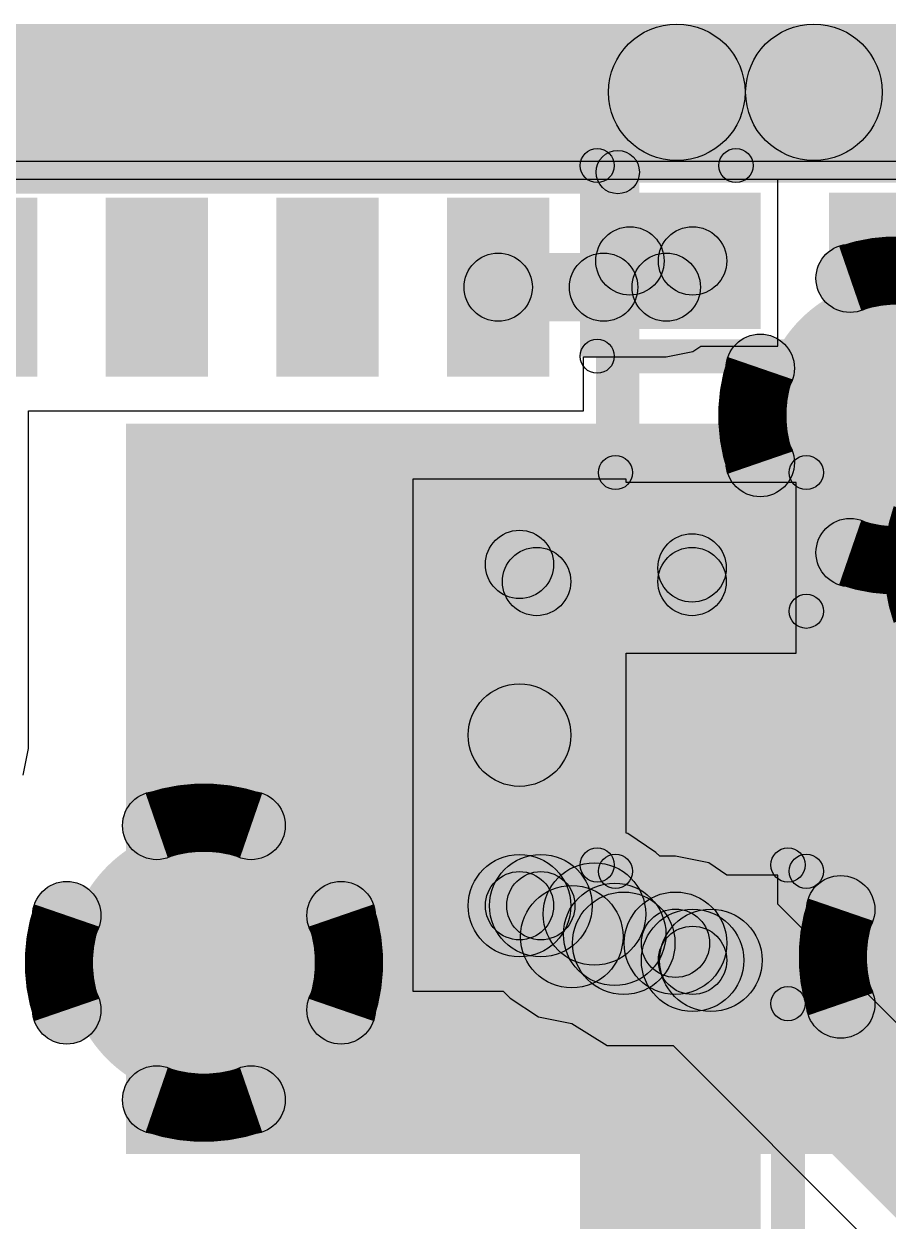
# Model space of a CAD drawing. Header units: millimetres. Extents: x -1.43 to 1.09, y -0.91 to 0.99.
# Drawn here: x -0.2151 to -0.1154, y -0.4002 to -0.2621 of the extents above; entities that cross this region are included whole.
import ezdxf

# ---------------------------------------------------------------- set-up
doc = ezdxf.new("R2010")
doc.units = ezdxf.units.MM
doc.header["$MEASUREMENT"] = 0
for name, color, linetype in [('BottomLayer', 5, 'Continuous'), ('InternalPlane1', 76, 'Continuous'), ('InternalPlane2', 16, 'Continuous'), ('TopLayer', 1, 'Continuous'), ('TopOverlay', 2, 'Continuous'), ('TopPaste', 8, 'Continuous'), ('TopSolder', 216, 'Continuous'), ('ViaHoleLayer', 16, 'Continuous')]:
    doc.layers.add(name, color=color, linetype=linetype)

# ---------------------------------------------------------------- blocks, each defined once
blk = doc.blocks.new('BNO055_5')
at = {"layer": 'TopLayer'}
for points in [[(-0.09929, 0.03417), (-0.09929, 0.02236), (-0.11602, 0.02236), (-0.11602, 0.03417)], [(-0.09929, 0.01449), (-0.09929, 0.00268), (-0.11602, 0.00268), (-0.11602, 0.01449)], [(-0.09929, -0.0052), (-0.09929, -0.01701), (-0.11602, -0.01701), (-0.11602, -0.0052)], [(-0.09929, -0.02488), (-0.09929, -0.03669), (-0.11602, -0.03669), (-0.11602, -0.02488)], [(-0.09929, -0.07311), (-0.1111, -0.07311), (-0.1111, -0.05244), (-0.09929, -0.05244)], [(-0.07961, -0.07311), (-0.09142, -0.07311), (-0.09142, -0.05244), (-0.07961, -0.05244)], [(-0.05992, -0.07311), (-0.07173, -0.07311), (-0.07173, -0.05244), (-0.05992, -0.05244)], [(-0.04024, -0.07311), (-0.05205, -0.07311), (-0.05205, -0.05244), (-0.04024, -0.05244)]]:
    blk.add_hatch(color=1, dxfattribs=at).paths.add_polyline_path(points)
at = {"layer": 'TopOverlay'}
for points in [[(-0.12148, 0.07354), (-0.11648, 0.07354), (-0.11648, -0.07606), (-0.12148, -0.07606)], [(0.08575, -0.07356), (0.08575, -0.07856), (-0.11898, -0.07856), (-0.11898, -0.07356)]]:
    blk.add_hatch(color=2, dxfattribs=at).paths.add_polyline_path(points)
h = blk.add_hatch(color=2, dxfattribs=at)
edge = h.paths.add_edge_path()
edge.add_arc((-0.11898, -0.07606), 0.0025, 0, 360)
h = blk.add_hatch(color=2, dxfattribs=at)
edge = h.paths.add_edge_path()
edge.add_arc((-0.11898, -0.07606), 0.0025, 0, 360)
at = {"layer": 'TopPaste'}
for points in [[(-0.09929, 0.03417), (-0.09929, 0.02236), (-0.11602, 0.02236), (-0.11602, 0.03417)], [(-0.09929, 0.01449), (-0.09929, 0.00268), (-0.11602, 0.00268), (-0.11602, 0.01449)], [(-0.09929, -0.0052), (-0.09929, -0.01701), (-0.11602, -0.01701), (-0.11602, -0.0052)], [(-0.09929, -0.02488), (-0.09929, -0.03669), (-0.11602, -0.03669), (-0.11602, -0.02488)], [(-0.09929, -0.07311), (-0.1111, -0.07311), (-0.1111, -0.05244), (-0.09929, -0.05244)], [(-0.07961, -0.07311), (-0.09142, -0.07311), (-0.09142, -0.05244), (-0.07961, -0.05244)], [(-0.05992, -0.07311), (-0.07173, -0.07311), (-0.07173, -0.05244), (-0.05992, -0.05244)], [(-0.04024, -0.07311), (-0.05205, -0.07311), (-0.05205, -0.05244), (-0.04024, -0.05244)]]:
    blk.add_hatch(color=8, dxfattribs=at).paths.add_polyline_path(points)
at = {"layer": 'TopSolder'}
for points in [[(-0.09929, 0.03417), (-0.09929, 0.02236), (-0.11602, 0.02236), (-0.11602, 0.03417)], [(-0.09929, 0.01449), (-0.09929, 0.00268), (-0.11602, 0.00268), (-0.11602, 0.01449)], [(-0.09929, -0.0052), (-0.09929, -0.01701), (-0.11602, -0.01701), (-0.11602, -0.0052)], [(-0.09929, -0.02488), (-0.09929, -0.03669), (-0.11602, -0.03669), (-0.11602, -0.02488)], [(-0.09929, -0.07311), (-0.1111, -0.07311), (-0.1111, -0.05244), (-0.09929, -0.05244)], [(-0.07961, -0.07311), (-0.09142, -0.07311), (-0.09142, -0.05244), (-0.07961, -0.05244)], [(-0.05992, -0.07311), (-0.07173, -0.07311), (-0.07173, -0.05244), (-0.05992, -0.05244)], [(-0.04024, -0.07311), (-0.05205, -0.07311), (-0.05205, -0.05244), (-0.04024, -0.05244)]]:
    blk.add_hatch(color=216, dxfattribs=at).paths.add_polyline_path(points)
at = {"layer": 'TopOverlay'}
blk.add_circle((-0.11898, -0.07606), 0.0025, dxfattribs=at)
blk.add_circle((-0.11898, -0.07606), 0.0025, dxfattribs=at)
blk = doc.blocks.new('PASSIVE__0201__0603__6')
at = {"layer": 'TopLayer'}
for points in [[(-0.00591, 0.00591), (0.00591, 0.00591), (0.00591, -0.00591), (-0.00591, -0.00591)], [(0.01772, 0.00591), (0.02953, 0.00591), (0.02953, -0.00591), (0.01772, -0.00591)]]:
    blk.add_hatch(color=1, dxfattribs=at).paths.add_polyline_path(points)
at = {"layer": 'TopOverlay'}
h = blk.add_hatch(color=2, dxfattribs=at)
edge = h.paths.add_edge_path()
edge.add_arc((-0.011, 0.011), 0.00197, 0, 360)
h = blk.add_hatch(color=2, dxfattribs=at)
edge = h.paths.add_edge_path()
edge.add_arc((-0.011, 0.011), 0.00197, 0, 360)
for points in [[(-0.011, 0.00903), (-0.011, 0.01297), (0.005, 0.01297), (0.005, 0.00903)], [(0.005, 0.00903), (0.005, 0.01297), (0.035, 0.01297), (0.035, 0.00903)], [(-0.00903, -0.011), (-0.01297, -0.011), (-0.01297, 0.011), (-0.00903, 0.011)], [(0.03697, -0.011), (0.03303, -0.011), (0.03303, 0.011), (0.03697, 0.011)], [(-0.011, -0.01297), (-0.011, -0.00903), (0.035, -0.00903), (0.035, -0.01297)]]:
    blk.add_hatch(color=2, dxfattribs=at).paths.add_polyline_path(points)
h = blk.add_hatch(color=2, dxfattribs=at)
edge = h.paths.add_edge_path()
edge.add_arc((0.005, 0.011), 0.00197, 0, 360)
h = blk.add_hatch(color=2, dxfattribs=at)
edge = h.paths.add_edge_path()
edge.add_arc((0.005, 0.011), 0.00197, 0, 360)
h = blk.add_hatch(color=2, dxfattribs=at)
edge = h.paths.add_edge_path()
edge.add_arc((0.035, 0.011), 0.00197, 0, 360)
h = blk.add_hatch(color=2, dxfattribs=at)
edge = h.paths.add_edge_path()
edge.add_arc((0.035, 0.011), 0.00197, 0, 360)
h = blk.add_hatch(color=2, dxfattribs=at)
edge = h.paths.add_edge_path()
edge.add_arc((-0.011, -0.011), 0.00197, 0, 360)
h = blk.add_hatch(color=2, dxfattribs=at)
edge = h.paths.add_edge_path()
edge.add_arc((-0.011, -0.011), 0.00197, 0, 360)
h = blk.add_hatch(color=2, dxfattribs=at)
edge = h.paths.add_edge_path()
edge.add_arc((0.035, -0.011), 0.00197, 0, 360)
h = blk.add_hatch(color=2, dxfattribs=at)
edge = h.paths.add_edge_path()
edge.add_arc((0.035, -0.011), 0.00197, 0, 360)
at = {"layer": 'TopPaste'}
for points in [[(-0.00591, 0.00591), (0.00591, 0.00591), (0.00591, -0.00591), (-0.00591, -0.00591)], [(0.01772, 0.00591), (0.02953, 0.00591), (0.02953, -0.00591), (0.01772, -0.00591)]]:
    blk.add_hatch(color=8, dxfattribs=at).paths.add_polyline_path(points)
at = {"layer": 'TopSolder'}
for points in [[(-0.00787, 0.00787), (0.00787, 0.00787), (0.00787, -0.00787), (-0.00787, -0.00787)], [(0.01575, 0.00787), (0.0315, 0.00787), (0.0315, -0.00787), (0.01575, -0.00787)]]:
    blk.add_hatch(color=216, dxfattribs=at).paths.add_polyline_path(points)
at = {"layer": 'TopOverlay'}
for centre in [(-0.011, 0.011), (-0.011, 0.011), (0.005, 0.011), (0.005, 0.011), (0.035, 0.011), (0.035, 0.011), (-0.011, -0.011), (-0.011, -0.011), (0.035, -0.011), (0.035, -0.011)]:
    blk.add_circle(centre, 0.00197, dxfattribs=at)
blk = doc.blocks.new('PASSIVE__0201__0603__7')
at = {"layer": 'TopLayer'}
for points in [[(-0.00591, 0.00591), (0.00591, 0.00591), (0.00591, -0.00591), (-0.00591, -0.00591)], [(0.01772, 0.00591), (0.02953, 0.00591), (0.02953, -0.00591), (0.01772, -0.00591)]]:
    blk.add_hatch(color=1, dxfattribs=at).paths.add_polyline_path(points)
at = {"layer": 'TopOverlay'}
h = blk.add_hatch(color=2, dxfattribs=at)
edge = h.paths.add_edge_path()
edge.add_arc((-0.011, 0.011), 0.00197, 0, 360)
h = blk.add_hatch(color=2, dxfattribs=at)
edge = h.paths.add_edge_path()
edge.add_arc((-0.011, 0.011), 0.00197, 0, 360)
for points in [[(0.005, 0.01297), (0.005, 0.00903), (-0.011, 0.00903), (-0.011, 0.01297)], [(0.035, 0.01297), (0.035, 0.00903), (0.005, 0.00903), (0.005, 0.01297)], [(-0.00903, -0.011), (-0.01297, -0.011), (-0.01297, 0.011), (-0.00903, 0.011)], [(0.03697, -0.011), (0.03303, -0.011), (0.03303, 0.011), (0.03697, 0.011)], [(0.035, -0.00903), (0.035, -0.01297), (-0.011, -0.01297), (-0.011, -0.00903)]]:
    blk.add_hatch(color=2, dxfattribs=at).paths.add_polyline_path(points)
h = blk.add_hatch(color=2, dxfattribs=at)
edge = h.paths.add_edge_path()
edge.add_arc((0.005, 0.011), 0.00197, 0, 360)
h = blk.add_hatch(color=2, dxfattribs=at)
edge = h.paths.add_edge_path()
edge.add_arc((0.005, 0.011), 0.00197, 0, 360)
h = blk.add_hatch(color=2, dxfattribs=at)
edge = h.paths.add_edge_path()
edge.add_arc((0.035, 0.011), 0.00197, 0, 360)
h = blk.add_hatch(color=2, dxfattribs=at)
edge = h.paths.add_edge_path()
edge.add_arc((0.035, 0.011), 0.00197, 0, 360)
h = blk.add_hatch(color=2, dxfattribs=at)
edge = h.paths.add_edge_path()
edge.add_arc((-0.011, -0.011), 0.00197, 0, 360)
h = blk.add_hatch(color=2, dxfattribs=at)
edge = h.paths.add_edge_path()
edge.add_arc((-0.011, -0.011), 0.00197, 0, 360)
h = blk.add_hatch(color=2, dxfattribs=at)
edge = h.paths.add_edge_path()
edge.add_arc((0.035, -0.011), 0.00197, 0, 360)
h = blk.add_hatch(color=2, dxfattribs=at)
edge = h.paths.add_edge_path()
edge.add_arc((0.035, -0.011), 0.00197, 0, 360)
at = {"layer": 'TopPaste'}
for points in [[(-0.00591, 0.00591), (0.00591, 0.00591), (0.00591, -0.00591), (-0.00591, -0.00591)], [(0.01772, 0.00591), (0.02953, 0.00591), (0.02953, -0.00591), (0.01772, -0.00591)]]:
    blk.add_hatch(color=8, dxfattribs=at).paths.add_polyline_path(points)
at = {"layer": 'TopSolder'}
for points in [[(-0.00787, 0.00787), (0.00787, 0.00787), (0.00787, -0.00787), (-0.00787, -0.00787)], [(0.01575, 0.00787), (0.0315, 0.00787), (0.0315, -0.00787), (0.01575, -0.00787)]]:
    blk.add_hatch(color=216, dxfattribs=at).paths.add_polyline_path(points)
at = {"layer": 'TopOverlay'}
for centre in [(-0.011, 0.011), (-0.011, 0.011), (0.005, 0.011), (0.005, 0.011), (0.035, 0.011), (0.035, 0.011), (-0.011, -0.011), (-0.011, -0.011), (0.035, -0.011), (0.035, -0.011)]:
    blk.add_circle(centre, 0.00197, dxfattribs=at)
blk = doc.blocks.new('PASSIVE__0201__0603__10')
at = {"layer": 'TopLayer'}
for points in [[(-0.00591, 0.00591), (0.00591, 0.00591), (0.00591, -0.00591), (-0.00591, -0.00591)], [(0.01772, 0.00591), (0.02953, 0.00591), (0.02953, -0.00591), (0.01772, -0.00591)]]:
    blk.add_hatch(color=1, dxfattribs=at).paths.add_polyline_path(points)
at = {"layer": 'TopOverlay'}
h = blk.add_hatch(color=2, dxfattribs=at)
edge = h.paths.add_edge_path()
edge.add_arc((-0.011, 0.011), 0.00197, 0, 360)
h = blk.add_hatch(color=2, dxfattribs=at)
edge = h.paths.add_edge_path()
edge.add_arc((-0.011, 0.011), 0.00197, 0, 360)
for points in [[(0.005, 0.01297), (0.005, 0.00903), (-0.011, 0.00903), (-0.011, 0.01297)], [(0.035, 0.01297), (0.035, 0.00903), (0.005, 0.00903), (0.005, 0.01297)], [(-0.00903, -0.011), (-0.01297, -0.011), (-0.01297, 0.011), (-0.00903, 0.011)], [(0.03697, -0.011), (0.03303, -0.011), (0.03303, 0.011), (0.03697, 0.011)], [(0.035, -0.00903), (0.035, -0.01297), (-0.011, -0.01297), (-0.011, -0.00903)]]:
    blk.add_hatch(color=2, dxfattribs=at).paths.add_polyline_path(points)
h = blk.add_hatch(color=2, dxfattribs=at)
edge = h.paths.add_edge_path()
edge.add_arc((0.005, 0.011), 0.00197, 0, 360)
h = blk.add_hatch(color=2, dxfattribs=at)
edge = h.paths.add_edge_path()
edge.add_arc((0.005, 0.011), 0.00197, 0, 360)
h = blk.add_hatch(color=2, dxfattribs=at)
edge = h.paths.add_edge_path()
edge.add_arc((0.035, 0.011), 0.00197, 0, 360)
h = blk.add_hatch(color=2, dxfattribs=at)
edge = h.paths.add_edge_path()
edge.add_arc((0.035, 0.011), 0.00197, 0, 360)
h = blk.add_hatch(color=2, dxfattribs=at)
edge = h.paths.add_edge_path()
edge.add_arc((-0.011, -0.011), 0.00197, 0, 360)
h = blk.add_hatch(color=2, dxfattribs=at)
edge = h.paths.add_edge_path()
edge.add_arc((-0.011, -0.011), 0.00197, 0, 360)
h = blk.add_hatch(color=2, dxfattribs=at)
edge = h.paths.add_edge_path()
edge.add_arc((0.035, -0.011), 0.00197, 0, 360)
h = blk.add_hatch(color=2, dxfattribs=at)
edge = h.paths.add_edge_path()
edge.add_arc((0.035, -0.011), 0.00197, 0, 360)
at = {"layer": 'TopPaste'}
for points in [[(-0.00591, 0.00591), (0.00591, 0.00591), (0.00591, -0.00591), (-0.00591, -0.00591)], [(0.01772, 0.00591), (0.02953, 0.00591), (0.02953, -0.00591), (0.01772, -0.00591)]]:
    blk.add_hatch(color=8, dxfattribs=at).paths.add_polyline_path(points)
at = {"layer": 'TopSolder'}
for points in [[(-0.00787, 0.00787), (0.00787, 0.00787), (0.00787, -0.00787), (-0.00787, -0.00787)], [(0.01575, 0.00787), (0.0315, 0.00787), (0.0315, -0.00787), (0.01575, -0.00787)]]:
    blk.add_hatch(color=216, dxfattribs=at).paths.add_polyline_path(points)
at = {"layer": 'TopOverlay'}
for centre in [(-0.011, 0.011), (-0.011, 0.011), (0.005, 0.011), (0.005, 0.011), (0.035, 0.011), (0.035, 0.011), (-0.011, -0.011), (-0.011, -0.011), (0.035, -0.011), (0.035, -0.011)]:
    blk.add_circle(centre, 0.00197, dxfattribs=at)

msp = doc.modelspace()

# ---------------------------------------------------------------- hatches: boundary and pattern name
at = {"layer": 'BottomLayer'}
h = msp.add_hatch(color=5, dxfattribs=at)
edge = h.paths.add_edge_path()
edge.add_arc((-0.11434, -0.30726), 0.01181, 0, 360)
msp.add_hatch(color=5, dxfattribs=at).paths.add_polyline_path([(-0.06737, -0.39248), (-0.06737, -0.30822), (-0.20331, -0.30822), (-0.20331, -0.39248)])
h = msp.add_hatch(color=5, dxfattribs=at)
edge = h.paths.add_edge_path()
edge.add_arc((-0.19431, -0.3704), 0.01181, 0, 360)
h = msp.add_hatch(color=5, dxfattribs=at)
edge = h.paths.add_edge_path()
edge.add_arc((-0.10506, -0.36973), 0.01181, 0, 360)
at = {"layer": 'InternalPlane1'}
for points in [[(-0.35979, -0.27784), (-0.35979, -0.26209), (-0.13978, -0.26209), (-0.13978, -0.27784)], [(-0.13978, -0.27784), (-0.13978, -0.26209), (-0.12397, -0.26209), (-0.12397, -0.27784)], [(-0.12397, -0.27784), (-0.12397, -0.26209), (-0.10442, -0.26209), (-0.10442, -0.27784)]]:
    msp.add_hatch(color=76, dxfattribs=at).paths.add_polyline_path(points)
h = msp.add_hatch(color=76, dxfattribs=at)
edge = h.paths.add_edge_path()
edge.add_arc((-0.13978, -0.26997), 0.00787, 0, 360)
h = msp.add_hatch(color=76, dxfattribs=at)
edge = h.paths.add_edge_path()
edge.add_arc((-0.13978, -0.26997), 0.00787, 0, 360)
h = msp.add_hatch(color=76, dxfattribs=at)
edge = h.paths.add_edge_path()
edge.add_arc((-0.12397, -0.26997), 0.00787, 0, 360)
h = msp.add_hatch(color=76, dxfattribs=at)
edge = h.paths.add_edge_path()
edge.add_arc((-0.12397, -0.26997), 0.00787, 0, 360)
h = msp.add_hatch(color=76, dxfattribs=at)
edge = h.paths.add_edge_path()
edge.add_arc((-0.11979, -0.29144), 0.00394, 0, 360)
h = msp.add_hatch(color=76, dxfattribs=at)
edge = h.paths.add_edge_path()
edge.add_arc((-0.13016, -0.30181), 0.00394, 0, 360)
h = msp.add_hatch(color=76, dxfattribs=at)
edge = h.paths.add_edge_path()
edge.add_arc((-0.13016, -0.3127), 0.00394, 0, 360)
h = msp.add_hatch(color=76, dxfattribs=at)
edge = h.paths.add_edge_path()
edge.add_arc((-0.11979, -0.32308), 0.00394, 0, 360)
h = msp.add_hatch(color=76, dxfattribs=at)
edge = h.paths.add_edge_path()
edge.add_arc((-0.19976, -0.35457), 0.00394, 0, 360)
h = msp.add_hatch(color=76, dxfattribs=at)
edge = h.paths.add_edge_path()
edge.add_arc((-0.18887, -0.35457), 0.00394, 0, 360)
h = msp.add_hatch(color=76, dxfattribs=at)
edge = h.paths.add_edge_path()
edge.add_arc((-0.12088, -0.36428), 0.00394, 0, 360)
h = msp.add_hatch(color=76, dxfattribs=at)
edge = h.paths.add_edge_path()
edge.add_arc((-0.21013, -0.36495), 0.00394, 0, 360)
h = msp.add_hatch(color=76, dxfattribs=at)
edge = h.paths.add_edge_path()
edge.add_arc((-0.17849, -0.36495), 0.00394, 0, 360)
h = msp.add_hatch(color=76, dxfattribs=at)
edge = h.paths.add_edge_path()
edge.add_arc((-0.12088, -0.37518), 0.00394, 0, 360)
h = msp.add_hatch(color=76, dxfattribs=at)
edge = h.paths.add_edge_path()
edge.add_arc((-0.21013, -0.37584), 0.00394, 0, 360)
h = msp.add_hatch(color=76, dxfattribs=at)
edge = h.paths.add_edge_path()
edge.add_arc((-0.17849, -0.37584), 0.00394, 0, 360)
h = msp.add_hatch(color=76, dxfattribs=at)
edge = h.paths.add_edge_path()
edge.add_arc((-0.19976, -0.38622), 0.00394, 0, 360)
h = msp.add_hatch(color=76, dxfattribs=at)
edge = h.paths.add_edge_path()
edge.add_arc((-0.18887, -0.38622), 0.00394, 0, 360)
at = {"layer": 'InternalPlane2'}
for points in [[(-0.35979, -0.27784), (-0.35979, -0.26209), (-0.13978, -0.26209), (-0.13978, -0.27784)], [(-0.13978, -0.27784), (-0.13978, -0.26209), (-0.12397, -0.26209), (-0.12397, -0.27784)], [(-0.12397, -0.27784), (-0.12397, -0.26209), (-0.10442, -0.26209), (-0.10442, -0.27784)]]:
    msp.add_hatch(color=16, dxfattribs=at).paths.add_polyline_path(points)
h = msp.add_hatch(color=16, dxfattribs=at)
edge = h.paths.add_edge_path()
edge.add_arc((-0.13978, -0.26997), 0.00787, 0, 360)
h = msp.add_hatch(color=16, dxfattribs=at)
edge = h.paths.add_edge_path()
edge.add_arc((-0.13978, -0.26997), 0.00787, 0, 360)
h = msp.add_hatch(color=16, dxfattribs=at)
edge = h.paths.add_edge_path()
edge.add_arc((-0.12397, -0.26997), 0.00787, 0, 360)
h = msp.add_hatch(color=16, dxfattribs=at)
edge = h.paths.add_edge_path()
edge.add_arc((-0.12397, -0.26997), 0.00787, 0, 360)
h = msp.add_hatch(color=16, dxfattribs=at)
edge = h.paths.add_edge_path()
edge.add_arc((-0.11434, -0.30726), 0.01575, 0, 360)
h = msp.add_hatch(color=16, dxfattribs=at)
edge = h.paths.add_edge_path()
edge.add_arc((-0.19431, -0.3704), 0.01575, 0, 360)
h = msp.add_hatch(color=16, dxfattribs=at)
edge = h.paths.add_edge_path()
edge.add_arc((-0.10506, -0.36973), 0.01575, 0, 360)
at = {"layer": 'TopLayer'}
h = msp.add_hatch(color=1, dxfattribs=at)
edge = h.paths.add_edge_path()
edge.add_arc((-0.14518, -0.28943), 0.00394, 0, 360)
h = msp.add_hatch(color=1, dxfattribs=at)
edge = h.paths.add_edge_path()
edge.add_arc((-0.14518, -0.28943), 0.00394, 0, 360)
for points in [[(-0.14518, -0.29337), (-0.14518, -0.28549), (-0.13796, -0.28549), (-0.13796, -0.29337)], [(-0.14544, -0.29525), (-0.151, -0.28968), (-0.14797, -0.28665), (-0.1424, -0.29221)], [(-0.13821, -0.29525), (-0.14378, -0.28968), (-0.14075, -0.28665), (-0.13518, -0.29221)], [(-0.16038, -0.2964), (-0.16038, -0.28853), (-0.14822, -0.28853), (-0.14822, -0.2964)], [(-0.14822, -0.2964), (-0.14822, -0.28853), (-0.141, -0.28853), (-0.141, -0.2964)], [(-0.1607, -0.32724), (-0.15513, -0.32167), (-0.15316, -0.32364), (-0.15873, -0.32921)], [(-0.15595, -0.33036), (-0.15595, -0.32248), (-0.13802, -0.32248), (-0.13802, -0.33036)], [(-0.13409, -0.32642), (-0.14196, -0.32642), (-0.14196, -0.32485), (-0.13409, -0.32485)], [(-0.15201, -0.36382), (-0.16382, -0.36382), (-0.16382, -0.34414), (-0.15201, -0.34414)], [(-0.15963, -0.368), (-0.15128, -0.35965), (-0.14771, -0.36321), (-0.15607, -0.37156)], [(-0.15792, -0.36776), (-0.15792, -0.35989), (-0.15546, -0.35989), (-0.15546, -0.36776)], [(-0.15345, -0.36895), (-0.1451, -0.3606), (-0.14276, -0.36294), (-0.15111, -0.37129)], [(-0.1459, -0.37405), (-0.1459, -0.36224), (-0.13993, -0.36224), (-0.13993, -0.37405)], [(-0.13796, -0.37602), (-0.13796, -0.36421), (-0.13585, -0.36421), (-0.13585, -0.37602)], [(-0.14271, -0.37093), (-0.13715, -0.36537), (-0.13518, -0.36733), (-0.14075, -0.3729)], [(-0.14003, -0.37429), (-0.13168, -0.36594), (-0.10306, -0.39456), (-0.11141, -0.40291)]]:
    msp.add_hatch(color=1, dxfattribs=at).paths.add_polyline_path(points)
h = msp.add_hatch(color=1, dxfattribs=at)
edge = h.paths.add_edge_path()
edge.add_arc((-0.13796, -0.28943), 0.00394, 0, 360)
h = msp.add_hatch(color=1, dxfattribs=at)
edge = h.paths.add_edge_path()
edge.add_arc((-0.13796, -0.28943), 0.00394, 0, 360)
h = msp.add_hatch(color=1, dxfattribs=at)
edge = h.paths.add_edge_path()
edge.add_arc((-0.16038, -0.29246), 0.00394, 0, 360)
h = msp.add_hatch(color=1, dxfattribs=at)
edge = h.paths.add_edge_path()
edge.add_arc((-0.14822, -0.29246), 0.00394, 0, 360)
h = msp.add_hatch(color=1, dxfattribs=at)
edge = h.paths.add_edge_path()
edge.add_arc((-0.14822, -0.29246), 0.00394, 0, 360)
h = msp.add_hatch(color=1, dxfattribs=at)
edge = h.paths.add_edge_path()
edge.add_arc((-0.14822, -0.29246), 0.00394, 0, 360)
h = msp.add_hatch(color=1, dxfattribs=at)
edge = h.paths.add_edge_path()
edge.add_arc((-0.141, -0.29246), 0.00394, 0, 360)
h = msp.add_hatch(color=1, dxfattribs=at)
edge = h.paths.add_edge_path()
edge.add_arc((-0.141, -0.29246), 0.00394, 0, 360)
h = msp.add_hatch(color=1, dxfattribs=at)
edge = h.paths.add_edge_path()
edge.add_arc((-0.11434, -0.30726), 0.01181, 0, 360)
h = msp.add_hatch(color=1, dxfattribs=at)
edge = h.paths.add_edge_path()
edge.add_arc((-0.15792, -0.32445), 0.00394, 0, 360)
h = msp.add_hatch(color=1, dxfattribs=at)
edge = h.paths.add_edge_path()
edge.add_arc((-0.13802, -0.32485), 0.00394, 0, 360)
h = msp.add_hatch(color=1, dxfattribs=at)
edge = h.paths.add_edge_path()
edge.add_arc((-0.15595, -0.32642), 0.00394, 0, 360)
h = msp.add_hatch(color=1, dxfattribs=at)
edge = h.paths.add_edge_path()
edge.add_arc((-0.15595, -0.32642), 0.00394, 0, 360)
h = msp.add_hatch(color=1, dxfattribs=at)
edge = h.paths.add_edge_path()
edge.add_arc((-0.13802, -0.32642), 0.00394, 0, 360)
h = msp.add_hatch(color=1, dxfattribs=at)
edge = h.paths.add_edge_path()
edge.add_arc((-0.13802, -0.32642), 0.00394, 0, 360)
h = msp.add_hatch(color=1, dxfattribs=at)
edge = h.paths.add_edge_path()
edge.add_arc((-0.15792, -0.34414), 0.00591, 0, 360)
h = msp.add_hatch(color=1, dxfattribs=at)
edge = h.paths.add_edge_path()
edge.add_arc((-0.19431, -0.3704), 0.01181, 0, 360)
h = msp.add_hatch(color=1, dxfattribs=at)
edge = h.paths.add_edge_path()
edge.add_arc((-0.15792, -0.36382), 0.00591, 0, 360)
h = msp.add_hatch(color=1, dxfattribs=at)
edge = h.paths.add_edge_path()
edge.add_arc((-0.15546, -0.36382), 0.00591, 0, 360)
h = msp.add_hatch(color=1, dxfattribs=at)
edge = h.paths.add_edge_path()
edge.add_arc((-0.14928, -0.36478), 0.00591, 0, 360)
h = msp.add_hatch(color=1, dxfattribs=at)
edge = h.paths.add_edge_path()
edge.add_arc((-0.10506, -0.36973), 0.01181, 0, 360)
h = msp.add_hatch(color=1, dxfattribs=at)
edge = h.paths.add_edge_path()
edge.add_arc((-0.15792, -0.36382), 0.00394, 0, 360)
h = msp.add_hatch(color=1, dxfattribs=at)
edge = h.paths.add_edge_path()
edge.add_arc((-0.15546, -0.36382), 0.00394, 0, 360)
h = msp.add_hatch(color=1, dxfattribs=at)
edge = h.paths.add_edge_path()
edge.add_arc((-0.15189, -0.36739), 0.00591, 0, 360)
h = msp.add_hatch(color=1, dxfattribs=at)
edge = h.paths.add_edge_path()
edge.add_arc((-0.14694, -0.36712), 0.00591, 0, 360)
h = msp.add_hatch(color=1, dxfattribs=at)
edge = h.paths.add_edge_path()
edge.add_arc((-0.1459, -0.36815), 0.00591, 0, 360)
h = msp.add_hatch(color=1, dxfattribs=at)
edge = h.paths.add_edge_path()
edge.add_arc((-0.13993, -0.36815), 0.00591, 0, 360)
h = msp.add_hatch(color=1, dxfattribs=at)
edge = h.paths.add_edge_path()
edge.add_arc((-0.13796, -0.37012), 0.00591, 0, 360)
h = msp.add_hatch(color=1, dxfattribs=at)
edge = h.paths.add_edge_path()
edge.add_arc((-0.13993, -0.36815), 0.00394, 0, 360)
h = msp.add_hatch(color=1, dxfattribs=at)
edge = h.paths.add_edge_path()
edge.add_arc((-0.13585, -0.37012), 0.00591, 0, 360)
h = msp.add_hatch(color=1, dxfattribs=at)
edge = h.paths.add_edge_path()
edge.add_arc((-0.13585, -0.37012), 0.00591, 0, 360)
h = msp.add_hatch(color=1, dxfattribs=at)
edge = h.paths.add_edge_path()
edge.add_arc((-0.13796, -0.37012), 0.00394, 0, 360)
at = {"layer": 'ViaHoleLayer'}
h = msp.add_hatch(color=16, dxfattribs=at)
edge = h.paths.add_edge_path()
edge.add_arc((-0.11434, -0.30726), 0.00591, 0, 360)
h = msp.add_hatch(color=16, dxfattribs=at)
edge = h.paths.add_edge_path()
edge.add_arc((-0.19431, -0.3704), 0.00591, 0, 360)

# ---------------------------------------------------------------- linework, layer by layer
at = {"layer": 'BottomLayer'}
for p, q in [((-0.35979, -0.28), (-0.13978, -0.28)), ((-0.13978, -0.28), (-0.10442, -0.28))]:
    msp.add_line(p, q, dxfattribs=at)
at = {"layer": 'InternalPlane1'}
for p, q in [((-0.35979, -0.27791), (-0.13978, -0.27791)), ((-0.13978, -0.27791), (-0.10442, -0.27791))]:
    msp.add_line(p, q, dxfattribs=at)
at = {"layer": 'InternalPlane1', "const_width": 0.00787}
for points in [[(-0.11979, -0.29144, -0.167343), (-0.10889, -0.29144)], [(-0.13016, -0.3127, -0.167343), (-0.13016, -0.30181)], [(-0.11105, -0.3299, -0.167343), (-0.11105, -0.31901)], [(-0.10889, -0.32308, -0.167343), (-0.11979, -0.32308)], [(-0.19976, -0.35457, -0.167343), (-0.18887, -0.35457)], [(-0.12088, -0.37518, -0.167343), (-0.12088, -0.36428)], [(-0.21013, -0.37584, -0.167343), (-0.21013, -0.36495)], [(-0.17849, -0.36495, -0.167343), (-0.17849, -0.37584)], [(-0.18887, -0.38622, -0.167343), (-0.19976, -0.38622)]]:
    msp.add_lwpolyline(points, format="xyb", dxfattribs=at)
at = {"layer": 'InternalPlane1'}
for centre, radius in [((-0.13978, -0.26997), 0.00787), ((-0.13978, -0.26997), 0.00787), ((-0.12397, -0.26997), 0.00787), ((-0.12397, -0.26997), 0.00787), ((-0.11979, -0.29144), 0.00394), ((-0.13016, -0.30181), 0.00394), ((-0.13016, -0.3127), 0.00394), ((-0.11979, -0.32308), 0.00394), ((-0.19976, -0.35457), 0.00394), ((-0.18887, -0.35457), 0.00394), ((-0.12088, -0.36428), 0.00394), ((-0.21013, -0.36495), 0.00394), ((-0.17849, -0.36495), 0.00394), ((-0.12088, -0.37518), 0.00394), ((-0.21013, -0.37584), 0.00394), ((-0.17849, -0.37584), 0.00394), ((-0.19976, -0.38622), 0.00394), ((-0.18887, -0.38622), 0.00394)]:
    msp.add_circle(centre, radius, dxfattribs=at)
at = {"layer": 'InternalPlane2'}
for p, q in [((-0.35979, -0.27791), (-0.13978, -0.27791)), ((-0.13978, -0.27791), (-0.10442, -0.27791))]:
    msp.add_line(p, q, dxfattribs=at)
for centre in [(-0.13978, -0.26997), (-0.13978, -0.26997), (-0.12397, -0.26997), (-0.12397, -0.26997)]:
    msp.add_circle(centre, 0.00787, dxfattribs=at)
at = {"layer": 'TopLayer'}
for p, q in [((-0.12812, -0.29927), (-0.12812, -0.28)), ((-0.12812, -0.28), (-0.10442, -0.28)), ((-0.13792, -0.29988), (-0.13701, -0.29927)), ((-0.13701, -0.29927), (-0.12812, -0.29927)), ((-0.15053, -0.30674), (-0.15053, -0.30049)), ((-0.15053, -0.30049), (-0.141, -0.30049)), ((-0.141, -0.30049), (-0.13792, -0.29988)), ((-0.21454, -0.3457), (-0.21454, -0.30674)), ((-0.21454, -0.30674), (-0.17522, -0.30674)), ((-0.17522, -0.30674), (-0.17022, -0.30674)), ((-0.17022, -0.30674), (-0.17022, -0.30674)), ((-0.17022, -0.30674), (-0.17022, -0.30674)), ((-0.17022, -0.30674), (-0.17022, -0.30674)), ((-0.17022, -0.30674), (-0.15053, -0.30674)), ((-0.14561, -0.31461), (-0.17022, -0.31461)), ((-0.17022, -0.31461), (-0.17022, -0.3343)), ((-0.14561, -0.31501), (-0.14561, -0.31461)), ((-0.12601, -0.31501), (-0.14561, -0.31501)), ((-0.12601, -0.33469), (-0.12601, -0.31501)), ((-0.17022, -0.3343), (-0.17022, -0.3343)), ((-0.17022, -0.3343), (-0.17022, -0.3393)), ((-0.14561, -0.35547), (-0.14561, -0.33469)), ((-0.14561, -0.33469), (-0.12601, -0.33469)), ((-0.17022, -0.3393), (-0.17022, -0.37367)), ((-0.21515, -0.34877), (-0.21454, -0.3457)), ((-0.14544, -0.3555), (-0.14561, -0.35547)), ((-0.14218, -0.35768), (-0.14544, -0.3555)), ((-0.14175, -0.35811), (-0.14218, -0.35768)), ((-0.13993, -0.35811), (-0.14175, -0.35811)), ((-0.13609, -0.35888), (-0.13993, -0.35811)), ((-0.134, -0.36028), (-0.13609, -0.35888)), ((-0.12812, -0.36028), (-0.134, -0.36028)), ((-0.12812, -0.36366), (-0.12812, -0.36028)), ((-0.10014, -0.39164), (-0.12812, -0.36366)), ((-0.17022, -0.37367), (-0.1598, -0.37367)), ((-0.1598, -0.37367), (-0.15899, -0.37448)), ((-0.15899, -0.37448), (-0.15573, -0.37666)), ((-0.15573, -0.37666), (-0.15189, -0.37742)), ((-0.15189, -0.37742), (-0.1478, -0.37996)), ((-0.1478, -0.37996), (-0.1478, -0.37996)), ((-0.1478, -0.37996), (-0.1402, -0.37996)), ((-0.1402, -0.37996), (-0.11727, -0.40289))]:
    msp.add_line(p, q, dxfattribs=at)
for centre, radius in [((-0.14518, -0.28943), 0.00394), ((-0.14518, -0.28943), 0.00394), ((-0.13796, -0.28943), 0.00394), ((-0.13796, -0.28943), 0.00394), ((-0.16038, -0.29246), 0.00394), ((-0.14822, -0.29246), 0.00394), ((-0.14822, -0.29246), 0.00394), ((-0.14822, -0.29246), 0.00394), ((-0.141, -0.29246), 0.00394), ((-0.141, -0.29246), 0.00394), ((-0.15792, -0.32445), 0.00394), ((-0.13802, -0.32485), 0.00394), ((-0.15595, -0.32642), 0.00394), ((-0.15595, -0.32642), 0.00394), ((-0.13802, -0.32642), 0.00394), ((-0.13802, -0.32642), 0.00394), ((-0.15792, -0.34414), 0.00591), ((-0.15792, -0.36382), 0.00591), ((-0.15546, -0.36382), 0.00591), ((-0.14928, -0.36478), 0.00591), ((-0.15792, -0.36382), 0.00394), ((-0.15546, -0.36382), 0.00394), ((-0.15189, -0.36739), 0.00591), ((-0.14694, -0.36712), 0.00591), ((-0.1459, -0.36815), 0.00591), ((-0.13993, -0.36815), 0.00591), ((-0.13796, -0.37012), 0.00591), ((-0.13993, -0.36815), 0.00394), ((-0.13585, -0.37012), 0.00591), ((-0.13585, -0.37012), 0.00591), ((-0.13796, -0.37012), 0.00394)]:
    msp.add_circle(centre, radius, dxfattribs=at)

# ---------------------------------------------------------------- block references
for name, p, rotation in [('BNO055_5', (-0.26557, -0.35524), 180), ('PASSIVE__0201__0603__6', (-0.13796, -0.28943), 360), ('PASSIVE__0201__0603__7', (-0.13585, -0.32485), 270), ('PASSIVE__0201__0603__10', (-0.13796, -0.37012), 270)]:
    msp.add_blockref(name, p, dxfattribs=dict(rotation=rotation))

doc.saveas('drawing.dxf')
